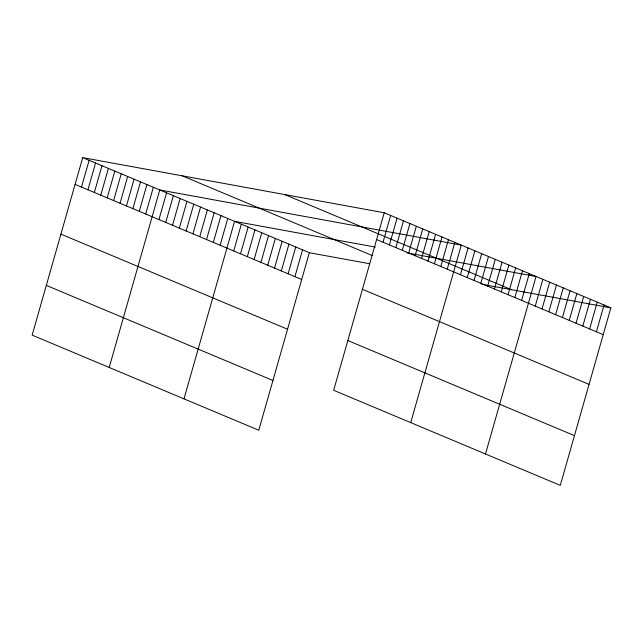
<?xml version="1.0" encoding="UTF-8"?>
<svg xmlns="http://www.w3.org/2000/svg" width="643" height="643" viewBox="0 0 643 643"><rect width="100%" height="100%" fill="white"/><g stroke="black" fill="none" stroke-linecap="round" stroke-linejoin="round"><path stroke-width="0.96" d="M82.714 157.623L32.15 335.14L258.767 430.231L309.339 252.715L82.714 157.623L384.233 212.769L610.85 307.86L560.286 485.377L333.661 390.285L384.233 212.769M81.508 187.089L89.136 160.316M87.93 189.781L95.558 163.009M94.352 192.474L101.98 165.701M100.774 195.175L108.402 168.402M107.196 197.867L114.824 171.094M113.618 200.56L121.246 173.787M120.04 203.252L127.66 176.479M126.454 205.945L134.082 179.172M132.876 208.645L140.504 181.873M139.298 211.338L146.925 184.565M145.72 214.031L153.347 187.258M109.197 367.466L159.769 189.95L461.28 245.104L410.716 422.62M158.942 219.576L166.569 192.804M165.741 222.43L173.369 195.657M172.533 225.283L180.161 198.51M179.333 228.136L186.96 201.363M186.132 230.99L193.76 204.217M192.932 233.843L200.56 207.07M199.732 236.696L207.359 209.923M206.532 239.55L214.159 212.777M213.331 242.403L220.959 215.63M220.123 245.256L227.751 218.483M183.986 398.853L234.55 221.337L375.448 247.105M233.722 250.963L241.35 224.182M240.522 253.808L248.15 227.035M247.322 256.661L254.949 229.889M254.122 259.515L261.749 232.742M260.921 262.368L268.549 235.595M267.713 265.221L275.341 238.449M274.513 268.075L282.14 241.302M281.312 270.928L288.94 244.155M288.112 273.781L295.74 247.008M294.912 276.635L302.54 249.862M383.027 242.234L390.655 215.461M389.449 244.935L397.069 218.162M395.863 247.627L403.491 220.854M402.285 250.32L409.912 223.547M408.707 253.012L416.334 226.24M415.129 255.705L422.756 228.932M421.551 258.406L429.178 231.633M427.973 261.098L435.6 234.325M434.395 263.791L442.022 237.018M440.817 266.483L448.436 239.71M447.231 269.184L454.858 242.403M460.452 274.73L468.08 247.957M467.252 277.583L474.88 250.81M474.052 280.436L481.679 253.655M480.851 283.282L488.479 256.509M487.651 286.135L495.271 259.362M494.443 288.988L502.07 262.215M501.243 291.842L508.87 265.069M508.042 294.695L515.67 267.922M514.842 297.548L522.47 270.775M521.642 300.402L529.269 273.629M485.497 453.998L536.069 276.482L406.995 252.876M535.241 306.108L542.861 279.335M542.033 308.961L549.661 282.189M548.833 311.815L556.46 285.042M555.632 314.668L563.26 287.895M562.432 317.521L570.06 290.749M569.232 320.375L576.859 293.602M576.032 323.228L583.659 296.447M582.831 326.073L590.451 299.3M589.623 328.927L597.251 302.154M596.423 331.78L604.05 305.007M309.339 252.715L369.612 263.734M481.776 284.254L610.85 307.86M284.728 194.572L511.354 289.663M376.605 239.542L603.222 334.633M182.218 175.82L372.297 255.576M362.435 289.286L589.052 384.377M75.094 184.396L301.712 279.488M347.831 340.541L574.456 435.632M60.916 234.14L287.542 329.232M46.32 285.396L272.937 380.487"/></g></svg>
